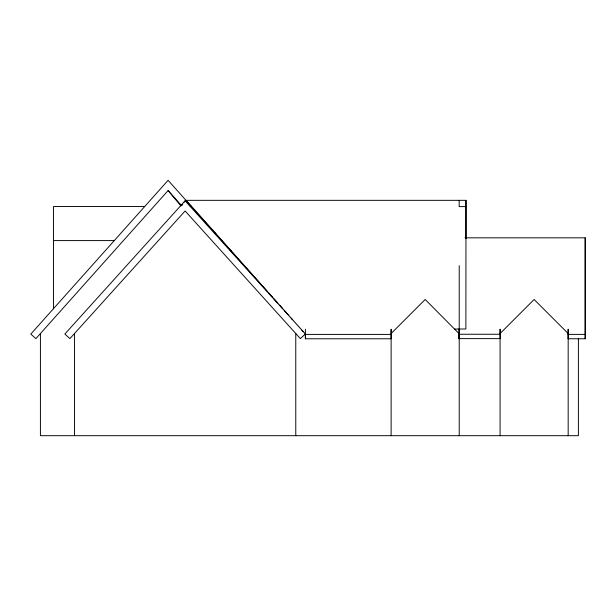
<?xml version="1.0" encoding="UTF-8"?>
<svg xmlns="http://www.w3.org/2000/svg" width="616" height="616" viewBox="0 0 616 616"><rect width="100%" height="100%" fill="white"/><g stroke="black" fill="none" stroke-linecap="round" stroke-linejoin="round"><path stroke-width="0.92" d="M391.137 334.411L391.122 338.777L305.39 338.777L305.39 334.411L391.137 334.411L391.122 329.183L391.122 435.689M305.39 329.183L305.39 334.018L300.339 338.584L185.123 210.965L69.901 338.6L64.849 334.034L185.123 200.801L305.39 334.018L185.97 200.331L465.989 200.331L465.996 238.315M458.989 338.646L458.989 329.052L454.731 329.052M459.22 435.689L459.22 265.65M465.989 200.331L465.881 328.967L458.989 329.052M568.175 338.762L585.2 338.762L585.2 237.83L464.988 237.83M181.697 205.767L182.675 204.35M184.145 202.217L185.123 200.801M181.374 205.405L168.099 190.536L35.882 338.623L30.8 334.088L168.099 180.311L266.944 291.022M391.137 333.541L425.171 299.491L458.989 333.541M190.198 206.429L190.875 205.821M465.989 206.606L459.174 206.606L459.174 200.331M144.683 206.537L53.477 206.537L53.477 308.685M53.477 240.587L114.276 240.587M459.22 334.249L500.077 334.249L500.077 333.541L534.126 299.491L568.175 333.541L568.175 334.38L585.2 334.38M459.22 338.623L500.077 338.623M459.22 333.541L459.074 338.777M268.861 293.17L272.703 297.466M273.981 298.899L277.177 302.479M279.733 305.336L282.29 308.2M284.846 311.065L288.042 314.645M291.237 318.226L292.515 319.658M301.979 330.253L303.111 331.516M295.772 333.525L295.78 435.689M214.707 232.594L215.985 234.026M230.037 249.803L231.316 251.236M245.361 267.013L246.639 268.445M260.691 284.222L261.962 285.655M276.014 301.432L277.292 302.864M168.099 190.536L180.865 205.86M585.2 237.83L585.2 338.762M578.393 338.315L578.393 435.689L40.417 435.689L40.417 333.541M568.175 435.689L568.175 329.167L568.044 338.623M500.207 338.623L500.077 329.167L500.077 435.689M305.39 333.541L305.39 338.777M74.467 333.541L74.467 435.689"/></g></svg>
